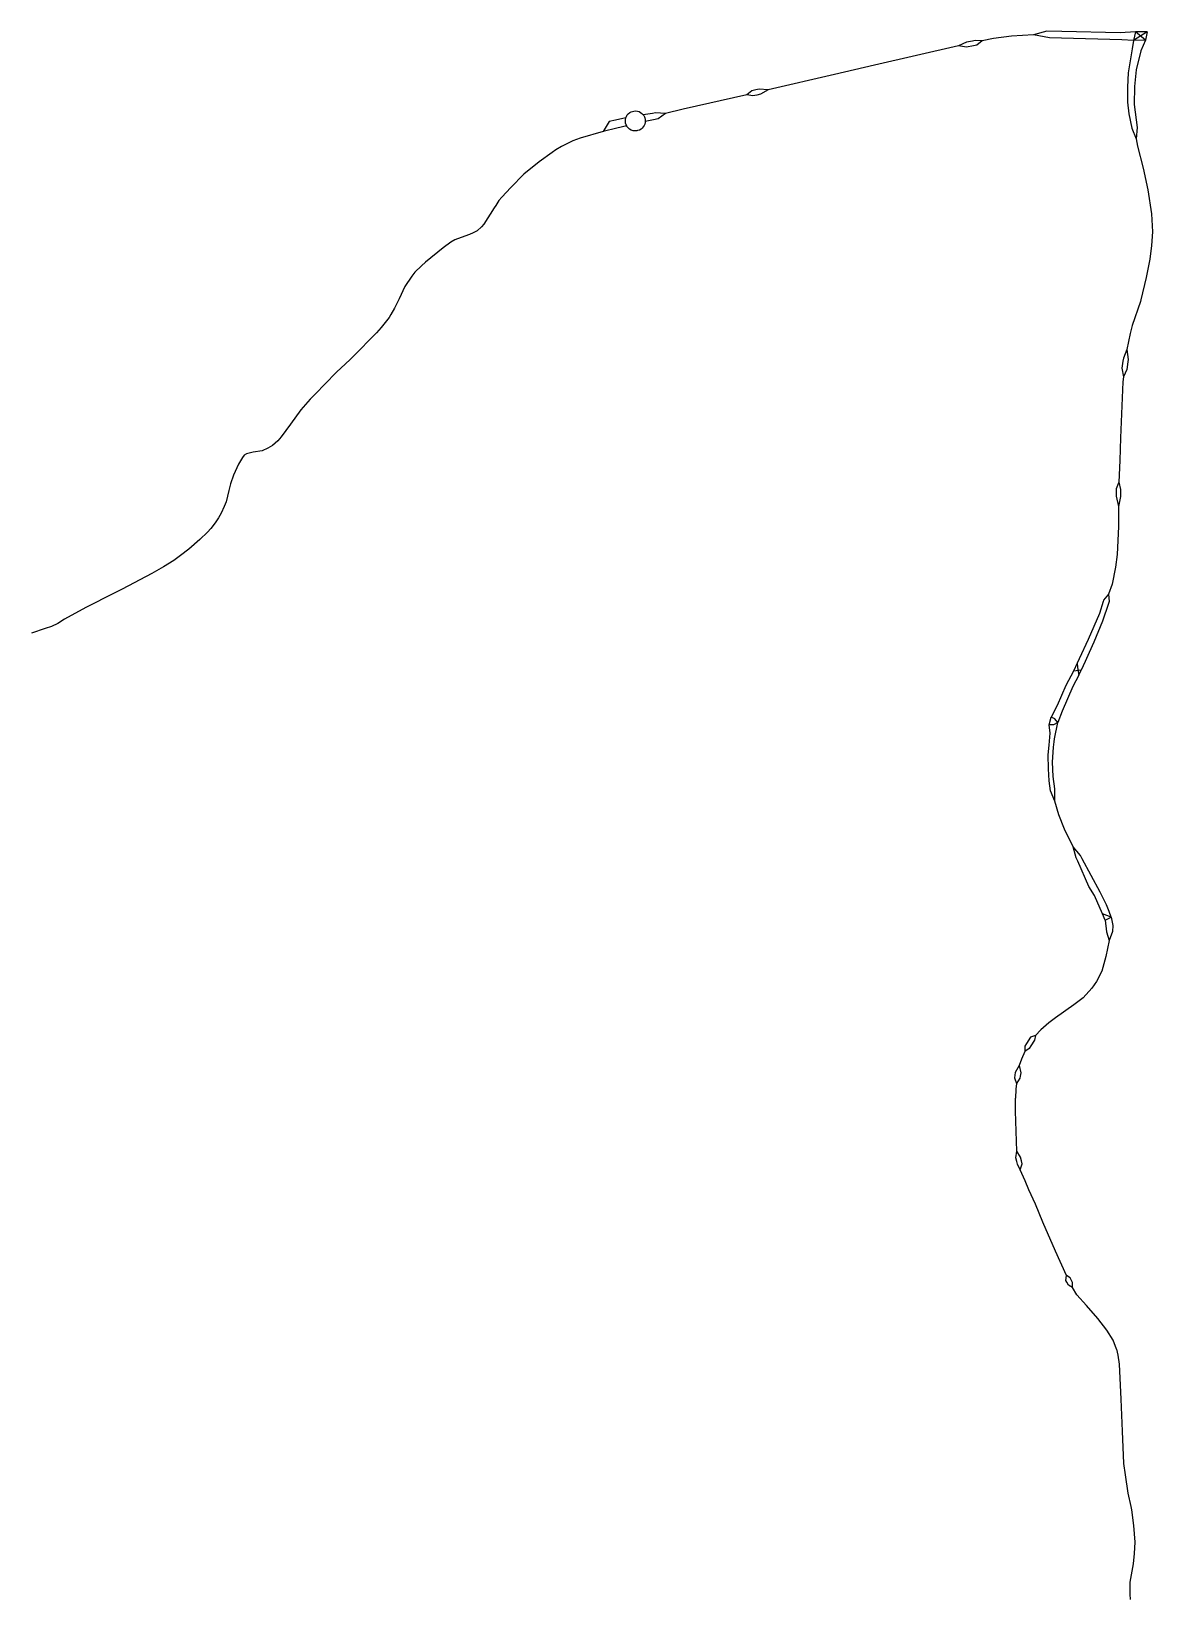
# Model space of a CAD drawing. Header units: inches. Extents: x 25490991 to 25511658, y 6671087 to 6685531.
# Drawn here: x 25501383 to 25502771, y 6671684 to 6673626 of the extents above; entities that cross this region are included whole.
import ezdxf

# ---------------------------------------------------------------- set-up
doc = ezdxf.new("R2010")
doc.units = ezdxf.units.IN
doc.header["$MEASUREMENT"] = 0

msp = doc.modelspace()

# ---------------------------------------------------------------- linework, layer by layer
for points in [[(25502623.6, 6673621.9), (25502596.5, 6673620.2), (25502574.3, 6673617.2), (25502560.3, 6673614.2)], [(25502658.9, 6673625.7), (25502640.5, 6673626.1), (25502623.6, 6673621.9)], [(25502658.5, 6673617.7), (25502643.4, 6673618.1), (25502623.6, 6673621.9)], [(25502747.6, 6673614.7), (25502733.2, 6673615.4), (25502658.5, 6673617.7)], [(25502749.9, 6673625.4), (25502731.2, 6673624.3), (25502658.9, 6673625.7)], [(25502764.6, 6673625.6), (25502747.6, 6673614.7)], [(25502749.9, 6673625.4), (25502747.6, 6673614.7)], [(25502764.6, 6673625.6), (25502749.9, 6673625.4)], [(25502762.5, 6673615.3), (25502749.9, 6673625.4)], [(25502764.6, 6673625.6), (25502762.5, 6673615.3)], [(25502530.8, 6673608.1), (25502427, 6673584.3), (25502377.4, 6673572.8), (25502295.3, 6673553.5)], [(25502548.3, 6673614), (25502540.7, 6673612.5), (25502530.8, 6673608.1)], [(25502549.7, 6673608.1), (25502540.7, 6673606.5), (25502530.8, 6673608.1)], [(25502560.3, 6673614.2), (25502551.6, 6673614.6), (25502548.3, 6673614)], [(25502560.3, 6673614.2), (25502553.5, 6673608.8), (25502549.7, 6673608.1)], [(25502745.9, 6673604.3), (25502741.1, 6673574.8), (25502740, 6673557), (25502740.3, 6673538.2), (25502741.8, 6673524.1), (25502745.4, 6673506.2), (25502751, 6673493.1)], [(25502747.6, 6673614.7), (25502745.9, 6673604.3)], [(25502762.5, 6673615.3), (25502747.6, 6673614.7)], [(25502756.7, 6673601.8), (25502751, 6673578.4), (25502748.9, 6673557.6), (25502748.6, 6673535.5), (25502752, 6673507.1), (25502751, 6673493.1)], [(25502762.5, 6673615.3), (25502756.7, 6673601.8)], [(25502269, 6673547.6), (25502190.3, 6673529.7), (25502168.2, 6673524.3)], [(25502280.1, 6673553.6), (25502275, 6673552.4), (25502269, 6673547.6)], [(25502281.4, 6673547.2), (25502276.6, 6673546.1), (25502269, 6673547.6)], [(25502295.3, 6673553.5), (25502284.4, 6673554.6), (25502280.1, 6673553.6)], [(25502295.3, 6673553.5), (25502285.7, 6673548.3), (25502281.4, 6673547.2)], [(25502119.1, 6673518.9), (25502106.3, 6673516)], [(25502120.3, 6673508.9), (25502119.5, 6673510.2), (25502118.8, 6673512.5), (25502118.6, 6673514.5), (25502118.6, 6673516.7), (25502119.1, 6673518.8)], [(25502119.1, 6673518.8), (25502119.1, 6673519), (25502119.9, 6673520.8), (25502121, 6673522.5), (25502122.3, 6673524.1), (25502124.3, 6673525.6), (25502125.9, 6673526.4)], [(25502125.9, 6673526.4), (25502127.3, 6673526.9), (25502129.1, 6673527.3), (25502131.7, 6673527.5), (25502133.5, 6673527.3), (25502135.6, 6673526.7), (25502137.4, 6673525.7), (25502139.2, 6673524.4), (25502140.4, 6673523.2), (25502140.6, 6673522.8)], [(25502152.2, 6673524.5), (25502140.6, 6673522.9)], [(25502140.6, 6673522.8), (25502141.4, 6673521.8), (25502142.3, 6673520.3), (25502142.8, 6673518.8), (25502143.3, 6673517.1), (25502143.3, 6673514.9), (25502143.3, 6673514.4)], [(25502168.2, 6673524.3), (25502155.9, 6673525.1), (25502152.2, 6673524.5)], [(25502168.2, 6673524.3), (25502159.2, 6673517.6), (25502153.6, 6673516.5)], [(25502108.2, 6673506), (25502091, 6673502.2), (25502062.6, 6673493.7), (25502053.7, 6673490.6), (25502047.9, 6673487.7), (25502039.4, 6673483.4), (25502032.6, 6673479.5), (25502028, 6673476.1), (25502011.9, 6673464.5), (25501993, 6673449.1), (25501977, 6673432.7), (25501965.8, 6673420.7), (25501962, 6673416.5), (25501958.1, 6673410.5), (25501956.3, 6673407.7), (25501943.6, 6673387.3), (25501940.5, 6673384), (25501935.3, 6673378.9), (25501930.3, 6673376.4), (25501925.9, 6673374.4), (25501910.9, 6673369.2), (25501907.6, 6673367.7), (25501902.4, 6673365.1), (25501893.2, 6673358.1), (25501871.3, 6673340.3), (25501866.3, 6673335.8), (25501858.2, 6673328), (25501854.4, 6673323.1), (25501845.7, 6673310), (25501838.8, 6673294.9), (25501832.8, 6673283.3), (25501828.4, 6673275.4), (25501826.1, 6673271.7), (25501821.3, 6673265.6), (25501816.4, 6673259.3), (25501810.6, 6673252.8), (25501801.7, 6673243.5), (25501790.4, 6673232.2), (25501778.5, 6673220.3), (25501771.7, 6673213.8), (25501761.4, 6673204.3), (25501746.1, 6673188.8), (25501735.9, 6673178.1), (25501728.7, 6673170.6), (25501716.9, 6673157.6), (25501704.2, 6673139.7), (25501692.7, 6673124.1), (25501688.3, 6673119.2), (25501681.8, 6673113.1), (25501676.2, 6673110.1), (25501669.2, 6673106.8), (25501658.1, 6673104.9), (25501652.9, 6673103.8), (25501649.5, 6673102.9), (25501647, 6673101.3), (25501644.7, 6673098.5), (25501639.8, 6673090), (25501633.5, 6673076.6), (25501629.9, 6673065.8), (25501627.9, 6673057.6), (25501626.2, 6673050.5), (25501624.5, 6673043.4), (25501622.1, 6673037.6), (25501618.2, 6673029.5), (25501614.9, 6673023.8), (25501610.8, 6673017.6), (25501605.7, 6673010.5), (25501601.4, 6673005.9), (25501591.9, 6672996.9), (25501578.3, 6672984.8), (25501568, 6672976.9), (25501559.6, 6672971), (25501546.9, 6672963), (25501532.6, 6672954.6), (25501495.7, 6672935.4), (25501485.8, 6672930.3), (25501451, 6672912.5), (25501424.5, 6672898.1), (25501416, 6672893), (25501408.3, 6672889.3), (25501400.3, 6672886.5), (25501383.4, 6672880.9)], [(25502106.3, 6673516), (25502098.7, 6673514.3), (25502091, 6673502.2)], [(25502120.3, 6673508.9), (25502108.2, 6673506)], [(25502132.9, 6673503), (25502131.2, 6673502.8), (25502128.1, 6673503), (25502125.7, 6673503.9), (25502123.6, 6673505.1), (25502121.9, 6673506.6), (25502120.6, 6673508.2), (25502120.3, 6673508.9)], [(25502143.3, 6673514.4), (25502143.2, 6673513.1), (25502142.8, 6673511.3), (25502142, 6673509.5), (25502140.8, 6673507.7), (25502139.5, 6673506.3), (25502138, 6673505.1), (25502136.1, 6673503.9), (25502133.7, 6673503.1), (25502132.9, 6673503)], [(25502153.6, 6673516.5), (25502143.3, 6673514.4)], [(25502751, 6673493.1), (25502752.7, 6673484), (25502759.6, 6673456.7), (25502765.4, 6673429.9), (25502770, 6673400.2), (25502771.2, 6673377.7), (25502769.7, 6673360.9), (25502767.6, 6673343.8), (25502763.3, 6673321.3), (25502756.8, 6673293.6), (25502756.1, 6673291.4), (25502746, 6673261.7), (25502743.3, 6673252), (25502739.4, 6673231.9)], [(25502739.4, 6673231.9), (25502735, 6673221.2), (25502734.5, 6673217.7)], [(25502739.4, 6673231.9), (25502741, 6673219.9), (25502740.7, 6673217)], [(25502734.5, 6673217.7), (25502733.3, 6673208.8), (25502735.2, 6673198.4)], [(25502740.7, 6673217), (25502739.5, 6673207.4), (25502735.2, 6673198.4)], [(25502735.2, 6673198.4), (25502734.2, 6673192.2), (25502732.6, 6673152.5), (25502731.6, 6673122.9), (25502730.5, 6673094.7), (25502729.3, 6673067.7)], [(25502726.1, 6673054.9), (25502726, 6673050.5), (25502729.1, 6673037.5)], [(25502729.3, 6673067.7), (25502726.2, 6673059.4), (25502726.1, 6673054.9)], [(25502731.5, 6673054.9), (25502731.4, 6673050), (25502729.1, 6673037.5)], [(25502729.3, 6673067.7), (25502731.6, 6673058.6), (25502731.5, 6673054.9)], [(25502729.1, 6673037.5), (25502728.9, 6673012.9), (25502727.3, 6672978.2), (25502725.2, 6672962.7), (25502721.2, 6672941.6), (25502716.8, 6672929.1)], [(25502709.9, 6672920.2), (25502705.3, 6672905.3), (25502691.3, 6672873), (25502680.3, 6672848.9)], [(25502716.8, 6672917.6), (25502709, 6672895.8), (25502698.5, 6672869.6), (25502692.7, 6672856.7), (25502687.7, 6672845.7)], [(25502716.8, 6672929.1), (25502710.4, 6672921.9), (25502709.9, 6672920.2)], [(25502716.8, 6672929.1), (25502717.6, 6672919.9), (25502716.8, 6672917.6)], [(25502677.9, 6672843.7), (25502673.3, 6672833.7)], [(25502680.3, 6672848.9), (25502677.9, 6672843.7)], [(25502677.9, 6672843.7), (25502678.3, 6672838.5), (25502679.9, 6672828.9)], [(25502687.7, 6672845.7), (25502682.8, 6672834.9)], [(25502673.3, 6672833.7), (25502664, 6672815.9), (25502652.9, 6672791.4), (25502645.5, 6672776.9)], [(25502679.9, 6672828.9), (25502672.4, 6672814.6), (25502659.1, 6672784.2), (25502653.9, 6672770.1)], [(25502682.8, 6672834.9), (25502673.3, 6672833.7)], [(25502679.9, 6672828.9), (25502682.8, 6672834.9)], [(25502643.3, 6672767.5), (25502645.5, 6672776.9)], [(25502653.9, 6672770.1), (25502648.7, 6672767.5), (25502643.3, 6672767.5)], [(25502643.6, 6672747), (25502644.5, 6672757.2), (25502643.3, 6672767.5)], [(25502653.9, 6672770.1), (25502650, 6672774.8), (25502645.5, 6672776.9)], [(25502649.4, 6672746.3), (25502649.9, 6672749.9), (25502653.9, 6672770.1)], [(25502650, 6672673), (25502645, 6672685.6), (25502643.2, 6672698), (25502642.2, 6672712.7), (25502642, 6672730.1), (25502643.1, 6672742.3), (25502643.6, 6672747)], [(25502650, 6672673), (25502650, 6672687.9), (25502648, 6672703.5), (25502647.5, 6672721), (25502648.5, 6672739.7), (25502649.4, 6672746.3)], [(25502672.9, 6672616.1), (25502662.2, 6672638.2), (25502655.3, 6672655.7), (25502650, 6672673)], [(25502678.5, 6672598.7), (25502676.7, 6672602.8), (25502672.9, 6672616.1)], [(25502684.2, 6672601.5), (25502682, 6672605.7), (25502672.9, 6672616.1)], [(25502709.3, 6672533.2), (25502699.2, 6672555.9), (25502692.2, 6672567.1), (25502678.5, 6672598.7)], [(25502717.3, 6672536.2), (25502714.2, 6672544.5), (25502706.2, 6672560), (25502684.2, 6672601.5)], [(25502712.3, 6672525.6), (25502709.3, 6672533.2)], [(25502719.9, 6672529.2), (25502709.3, 6672533.2)], [(25502712.3, 6672525.6), (25502719.9, 6672529.2)], [(25502719.9, 6672529.2), (25502717.3, 6672536.2)], [(25502719.9, 6672529.2), (25502721.8, 6672518.9), (25502721.6, 6672511.3)], [(25502712.3, 6672525.6), (25502714.3, 6672510.8)], [(25502714.3, 6672510.8), (25502717.5, 6672500.4)], [(25502721.6, 6672511.3), (25502717.5, 6672500.4)], [(25502717.5, 6672500.4), (25502713.3, 6672480.4), (25502708.2, 6672462.4), (25502701.8, 6672449.5), (25502696.2, 6672441.3), (25502685.2, 6672429.3), (25502673.7, 6672420.5), (25502651.2, 6672404.5), (25502642.9, 6672398.2), (25502632.9, 6672389.6), (25502626.4, 6672382.8)], [(25502615.1, 6672372.7), (25502613.1, 6672369.6), (25502612.9, 6672362.8)], [(25502626.4, 6672382.8), (25502620.1, 6672380.4), (25502615.1, 6672372.7)], [(25502626.4, 6672382.8), (25502624.9, 6672376.8), (25502620.6, 6672369.7)], [(25502612.9, 6672362.8), (25502608.9, 6672353.3), (25502606.2, 6672345.3)], [(25502620.6, 6672369.7), (25502618.6, 6672366.5), (25502612.9, 6672362.8)], [(25502606.2, 6672345.3), (25502601.1, 6672337), (25502600.7, 6672333.5)], [(25502606.2, 6672345.3), (25502608.1, 6672336.6), (25502607.5, 6672332.4)], [(25502600.7, 6672333.5), (25502600.3, 6672330.1), (25502602.8, 6672323.4)], [(25502602.8, 6672323.4), (25502602.1, 6672316.2), (25502601.7, 6672305)], [(25502607.5, 6672332.4), (25502607, 6672329.6), (25502602.8, 6672323.4)], [(25502603.3, 6672239.2), (25502601.4, 6672289.1), (25502601.7, 6672305)], [(25502603.3, 6672226.6), (25502602.1, 6672231.2), (25502603.3, 6672239.2)], [(25502608.8, 6672227.5), (25502607.8, 6672232.1), (25502603.3, 6672239.2)], [(25502607.2, 6672216.3), (25502604, 6672223.5), (25502603.3, 6672226.6)], [(25502607.2, 6672216.3), (25502609.6, 6672223.8), (25502608.8, 6672227.5)], [(25502664.5, 6672085.4), (25502651.2, 6672115.4), (25502635.2, 6672151.3), (25502626.1, 6672173.6), (25502618, 6672191.7), (25502613.3, 6672202.7), (25502607.2, 6672216.3)], [(25502665.1, 6672077.2), (25502664, 6672079.2), (25502664.5, 6672085.4)], [(25502670.3, 6672079.9), (25502669, 6672082.4), (25502664.5, 6672085.4)], [(25502672, 6672070.4), (25502667.2, 6672073.3), (25502665.1, 6672077.2)], [(25502672, 6672070.4), (25502672, 6672076.8), (25502670.3, 6672079.9)], [(25502726.4, 6671994.3), (25502722.3, 6672005.4), (25502714.6, 6672017.8), (25502703.5, 6672032.1), (25502689.6, 6672048.3), (25502677.4, 6672061.5), (25502672, 6672070.4)], [(25502726.4, 6671994.3), (25502728.2, 6671986.6), (25502729.7, 6671975.8), (25502731.7, 6671932.3), (25502733.5, 6671892.8), (25502735.3, 6671852.8), (25502737.4, 6671838.8), (25502740.7, 6671816.1), (25502744.3, 6671799.3)], [(25502744.3, 6671799.3), (25502745.1, 6671795.2), (25502747.7, 6671775.8), (25502749.2, 6671755.3), (25502748.6, 6671741.3), (25502747.1, 6671728.2), (25502743.2, 6671705.8), (25502743.2, 6671690.8)], [(25502743.2, 6671690.8), (25502743.3, 6671684.1)]]:
    msp.add_lwpolyline(points)

doc.saveas('drawing.dxf')
